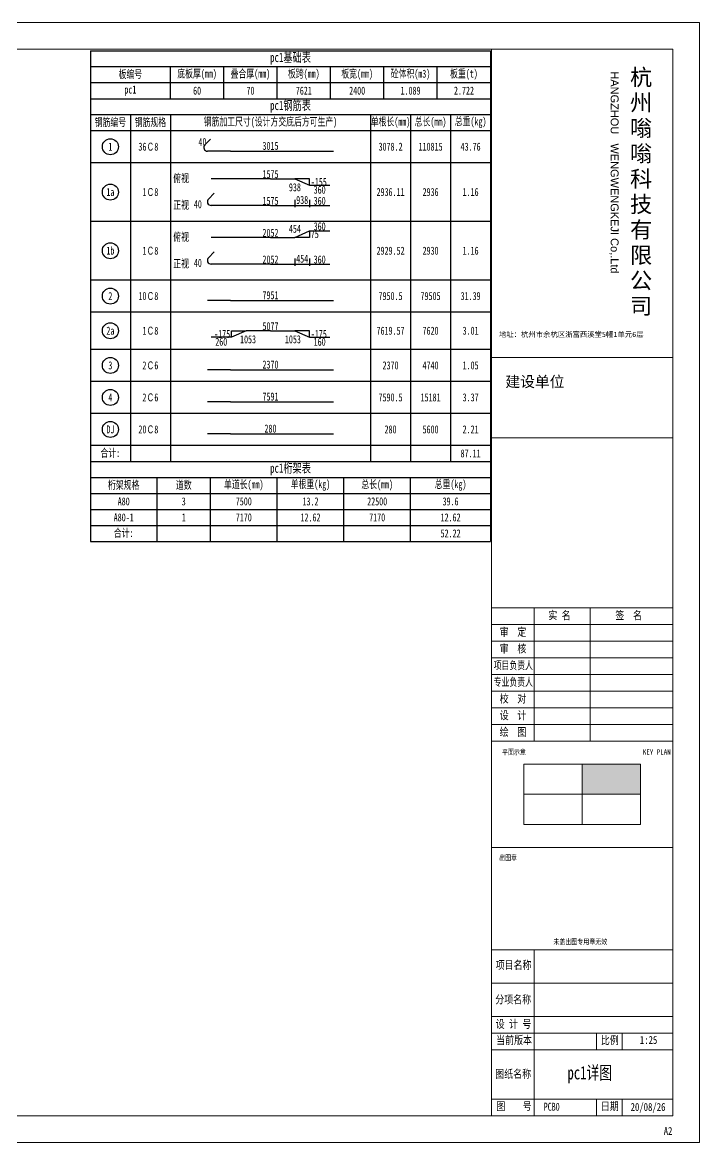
# Model space of a CAD drawing. Extents: x -524 to 129100, y -10500 to 1.
# Drawn here: x 8506 to 14850, y -10500 to 0 of the extents above; entities that cross this region are included whole.
import ezdxf

# ---------------------------------------------------------------- set-up
doc = ezdxf.new("R2010")
doc.units = 0
doc.header["$LTSCALE"] = 250
doc.layers.get('0').update_dxf_attribs({"linetype": 'CONTINUOUS'})
doc.layers.add('BeePC-MXB', color=140, linetype='CONTINUOUS')
for name, color, linetype, lineweight in [('G-ANNO-TTLB', 7, 'CONTINUOUS', 9), ('G-ANNO-TTLB-MEDM', 7, 'CONTINUOUS', 9), ('G-ANNO-TTLB-THIN', 7, 'CONTINUOUS', 9), ('G-IMPT', 7, 'CONTINUOUS', 9)]:
    doc.layers.add(name, color=color, linetype=linetype, lineweight=lineweight)
doc.styles.add('Arial', font='arial.ttf', dxfattribs={"height": 2.950599})
doc.styles.add('Arial_1', font='arial.ttf', dxfattribs={"height": 1.967066})
doc.styles.add('Arial_B', font='arialbd.ttf', dxfattribs={"height": 6.088537})
doc.styles.add('Arial_B_1', font='arialbd.ttf', dxfattribs={"height": 4.059025})
doc.styles.add('BeePC_Rein', font='', dxfattribs={"width": 0.7})
doc.styles.add('BeePC_Text', font='simfang.ttf', dxfattribs={"width": 0.7})
doc.styles.add('宋体_3', font='', dxfattribs={"width": 0.8, "height": 20})
doc.styles.add('宋体_4', font='', dxfattribs={"width": 0.8, "height": 30})
doc.styles.add('宋体_5', font='', dxfattribs={"width": 0.7, "height": 30})
doc.styles.add('宋体_6', font='', dxfattribs={"width": 0.8, "height": 2.943182})
doc.styles.get('BeePC_Rein').set_extended_font_data('WWSJQY')
doc.styles.get('宋体_3').set_extended_font_data('SimSun')
doc.styles.get('宋体_4').set_extended_font_data('SimSun')
doc.styles.get('宋体_5').set_extended_font_data('SimSun')
doc.styles.get('宋体_6').set_extended_font_data('SimSun')

# ---------------------------------------------------------------- blocks, each defined once
blk = doc.blocks.new('A2-嗡嗡 - 图框右下角_dwg-493217-DB1详图')
at = {"layer": 'G-IMPT', "lineweight": 18}
blk.add_hatch(color=256, dxfattribs=at).paths.add_polyline_path([(302357, 27293.1), (302357, 27179.7), (302138.8, 27179.7), (302138.8, 27293.1)], flags=0)
for p, q in [((301958.8, 27378.7), (301958.8, 27878.7)), ((302168.8, 27378.7), (302168.8, 27878.7)), ((301798.8, 27816.2), (302478.8, 27816.2)), ((301798.8, 27753.7), (302478.8, 27753.7)), ((301798.8, 27691.2), (302478.8, 27691.2)), ((301798.8, 27628.7), (302478.8, 27628.7)), ((301798.8, 27566.2), (302478.8, 27566.2)), ((301798.8, 27503.7), (302478.8, 27503.7)), ((301798.8, 27441.2), (302478.8, 27441.2)), ((302138.8, 27293.1), (302138.8, 27066.4)), ((301920.7, 27179.7), (302357, 27179.7)), ((301959.2, 26596.2), (301959.2, 25973.7)), ((302478.8, 26471.2), (301798.8, 26471.2)), ((301798.8, 26346.2), (302478.8, 26346.2)), ((301798.8, 26283.7), (302478.8, 26283.7)), ((302192.8, 26221.4), (302192.8, 26283.7)), ((302288.7, 26221.4), (302288.7, 26283.7)), ((301798.8, 26221.2), (302478.8, 26221.2)), ((302478.8, 26036.1), (301798.8, 26036.1)), ((302192.8, 25973.7), (302192.8, 26036.1)), ((302288.7, 25973.7), (302288.7, 26036.1)), ((301798.8, 25973.7), (302478.8, 25973.7))]:
    blk.add_line(p, q, dxfattribs=at)
at = {"layer": 'G-IMPT', "lineweight": 18, "flags": 128}
for points in [[(301798.8, 27878.7), (302478.8, 27878.7), (301798.8, 27878.7), (302478.8, 27878.7)], [(301798.8, 26980.7), (302478.8, 26980.7), (301798.8, 26980.7), (302478.8, 26980.7)], [(301798.8, 26596.2), (302478.8, 26596.2), (301798.8, 26596.2), (302478.8, 26596.2)]]:
    blk.add_lwpolyline(points, dxfattribs=at)
for points in [[(301798.8, 27878.7), (302478.8, 27878.7), (302478.8, 25973.7), (301798.8, 25973.7)], [(302478.8, 27378.7), (301798.8, 27378.7), (302478.8, 27378.7), (301798.8, 27378.7)], [(301920.7, 27293.1), (302357, 27293.1), (302357, 27066.4), (301920.7, 27066.4)]]:
    blk.add_lwpolyline(points, close=True, dxfattribs=at)
at = {"layer": 'G-IMPT', "lineweight": 18, "attachment_point": 2, "line_spacing_factor": 0.877076}
for s, insert, char_height, width, style in [('实 名', (302053.7, 27865.7), 30, 103.986, '宋体_4'), ('签  名', (302313, 27865.7), 30, 124.783, '宋体_4'), ('审  定', (301879.6, 27803.2), 30, 124.783, '宋体_4'), ('审  核', (301879.6, 27740.7), 30, 124.783, '宋体_4'), ('项目负责人', (301880.8, 27678.2), 30, 180.845, '宋体_5'), ('专业负责人', (301880.8, 27615.7), 30, 180.845, '宋体_5'), ('校  对', (301879.6, 27553.2), 30, 124.783, '宋体_4'), ('设  计', (301879.6, 27490.7), 30, 124.783, '宋体_4'), ('绘  图', (301879.6, 27428.2), 30, 124.783, '宋体_4'), ('平面示意', (301883, 27348.4), 20, 110.964, '宋体_3'), ('KEY PLAN', (302418.3, 27348.4), 20, 110.964, '宋体_3'), ('出图章', (301860.9, 26952), 20, 83.223, '宋体_3'), ('未盖出图专用章无效', (302131.6, 26636.9), 20, 249.67, '宋体_3'), ('项目名称', (301881.7, 26554.5), 30, 166.378, '宋体_4'), ('分项名称', (301880.3, 26425.2), 30, 166.378, '宋体_4'), ('设 计 号', (301881.5, 26333.4), 30, 166.378, '宋体_4'), ('当前版本', (301883.6, 26272.9), 30, 166.378, '宋体_4'), ('比例', (302242.2, 26272.5), 30, 83.189, '宋体_4'), ('1:25', (302387.7, 26273.5), 30, 83.189, '宋体_4'), ('图纸名称', (301880.3, 26146.1), 30, 166.378, '宋体_4'), ('图    号', (301883.6, 26025.3), 30, 166.378, '宋体_4'), ('日期', (302242.2, 26024.8), 30, 83.189, '宋体_4'), ('20/08/26', (302385.6, 26022.2), 30, 83.189, '宋体_4')]:
    blk.add_mtext(s, dxfattribs=dict(at, insert=insert, char_height=char_height, width=width, style=style))
blk = doc.blocks.new('A2-嗡嗡 - A2_嗡嗡-493291-DB1详图')
at = {"layer": 'G-ANNO-TTLB'}
for p, q in [((27.5, -513), (27.5, -113)), ((27.5, -113), (586.5, -113)), ((586.5, -228.7), (518.5, -228.7)), ((586.5, -258.7), (518.5, -258.7)), ((586.5, -513), (27.5, -513))]:
    blk.add_line(p, q, dxfattribs=at)
at = {"layer": 'G-ANNO-TTLB-MEDM'}
blk.add_line((518.5, -113), (518.5, -513), dxfattribs=at)
at = {"layer": 'G-ANNO-TTLB-THIN'}
for p, q in [((2.5, -103), (2.5, -523)), ((596.5, -103), (2.5, -103)), ((2.5, -523), (596.5, -523))]:
    blk.add_line(p, q, dxfattribs=at)
at = {"xscale": 0.09999999999999792, "yscale": 0.09999999999999792, "zscale": 0.09999999999999792}
blk.add_blockref('A2-嗡嗡 - 图框右下角_dwg-493217-DB1详图', (-29661.38, -3110.37), dxfattribs=at)
at = {"layer": 'G-ANNO-TTLB', "insert": (566.14, -121.36), "char_height": 2.9506, "width": 90.144, "attachment_point": 1, "rotation": 270, "line_spacing_factor": 0.938532, "style": 'Arial', "bg_fill": 3, "box_fill_scale": 1.25, "bg_fill_color": 0, "bg_fill_transparency": 0}
blk.add_mtext('HANGZHOU   WENGWENGKEJI Co,.Ltd', dxfattribs=at)
at = {"layer": 'G-ANNO-TTLB', "attachment_point": 1, "line_spacing_factor": 0.938532, "bg_fill": 3, "box_fill_scale": 1.25, "bg_fill_color": 0, "bg_fill_transparency": 0}
for s, insert, char_height, width, style in [('{\\fSimSun|b0|i0|c134|p2;地址：杭州市余杭区浙富西溪堂5幢1单元6层}', (521.34, -218.99), 1.9671, 73.704, 'Arial_1'), ('建设单位', (523.72, -235.65), 4.059, 26.688, 'Arial_B_1')]:
    blk.add_mtext(s, dxfattribs=dict(at, insert=insert, char_height=char_height, width=width, style=style))
at = {"layer": 'G-ANNO-TTLB', "insert": (586.29, -517.16), "char_height": 2.943, "width": 4.0847, "attachment_point": 3, "line_spacing_factor": 0.877076, "style": '宋体_6'}
blk.add_mtext('A2', dxfattribs=at)
at = {"layer": 'G-ANNO-TTLB'}
blk.add_line((586.5, -113), (586.5, -513), dxfattribs=at)
at = {"layer": 'G-ANNO-TTLB-THIN'}
blk.add_line((596.5, -523), (596.5, -103), dxfattribs=at)
at = {"layer": 'G-ANNO-TTLB', "insert": (570.43, -120.5), "char_height": 6.09, "width": 10.008, "attachment_point": 1, "line_spacing_factor": 0.938532, "style": 'Arial_B', "bg_fill": 3, "box_fill_scale": 1.25, "bg_fill_color": 0, "bg_fill_transparency": 0}
blk.add_mtext('杭\\P州\\P嗡\\P嗡\\P科\\P技\\P有\\P限\\P公\\P司', dxfattribs=at)

msp = doc.modelspace()

# ---------------------------------------------------------------- block references
at = {"xscale": 25, "yscale": 25, "zscale": 25}
msp.add_blockref('A2-嗡嗡 - A2_嗡嗡-493291-DB1详图', (-62.5, 2575), dxfattribs=at)

# ---------------------------------------------------------------- next in the draw order: linework, layer by layer
at = {"layer": 'BeePC-MXB', "color": 10}
for p, q in [((10215, -1147.9), (10268.2, -1095)), ((10454.6, -1207.7), (10239.6, -1207.7)), ((10454.6, -1207.7), (11204.6, -1207.7)), ((11204.6, -1207.7), (11419.6, -1207.7)), ((10463.9, -1465.2), (10273.4, -1465.2)), ((10601, -1465.2), (10463.9, -1465.2)), ((10829.6, -1465.2), (10601, -1465.2)), ((10829.6, -1465.2), (11058.2, -1465.2)), ((11195.4, -1465.2), (11058.2, -1465.2)), ((11058.2, -1465.2), (11195.4, -1526.2)), ((11195.4, -1526.2), (11195.4, -1465.2)), ((11195.4, -1526.2), (11385.9, -1526.2)), ((10248.7, -1655.4), (10302.8, -1601.7)), ((11058.2, -1661.9), (11058.2, -1730.5)), ((11195.4, -1661.9), (11195.4, -1730.5)), ((10463.9, -1715.2), (10273.4, -1715.2)), ((10601, -1715.2), (10463.9, -1715.2)), ((10829.6, -1715.2), (10601, -1715.2)), ((10829.6, -1715.2), (11058.2, -1715.2)), ((11058.2, -1715.2), (11195.4, -1715.2)), ((11195.4, -1715.2), (11385.9, -1715.2)), ((11058.2, -2015.2), (11195.4, -1954.3)), ((11195.4, -1954.3), (11195.4, -2015.2)), ((11195.4, -1954.3), (11385.9, -1954.3)), ((10463.9, -2015.2), (10273.4, -2015.2)), ((10601, -2015.2), (10463.9, -2015.2)), ((10829.6, -2015.2), (10601, -2015.2)), ((10829.6, -2015.2), (11058.2, -2015.2)), ((11195.4, -2015.2), (11058.2, -2015.2)), ((10248.7, -2205.4), (10302.8, -2151.7)), ((10463.9, -2265.2), (10273.4, -2265.2)), ((10601, -2265.2), (10463.9, -2265.2)), ((10829.6, -2265.2), (10601, -2265.2)), ((10829.6, -2265.2), (11058.2, -2265.2)), ((11058.2, -2211.9), (11058.2, -2280.5)), ((11058.2, -2265.2), (11195.4, -2265.2)), ((11195.4, -2211.9), (11195.4, -2280.5)), ((11195.4, -2265.2), (11385.9, -2265.2)), ((10454.6, -2607.7), (10239.6, -2607.7)), ((10454.6, -2607.7), (11204.6, -2607.7)), ((11204.6, -2607.7), (11419.6, -2607.7)), ((10463.9, -2951.2), (10463.9, -2890.2)), ((10463.9, -2890.2), (10601, -2890.2)), ((10601, -2890.2), (10463.9, -2951.2)), ((10829.6, -2890.2), (10601, -2890.2)), ((10829.6, -2890.2), (11058.2, -2890.2)), ((11195.4, -2890.2), (11058.2, -2890.2)), ((11058.2, -2890.2), (11195.4, -2951.2)), ((11195.4, -2951.2), (11195.4, -2890.2)), ((10463.9, -2951.2), (10273.4, -2951.2)), ((11195.4, -2951.2), (11385.9, -2951.2)), ((10454.6, -3257.7), (10239.6, -3257.7)), ((10454.6, -3257.7), (11204.6, -3257.7)), ((11204.6, -3257.7), (11419.6, -3257.7)), ((10454.6, -3557.7), (10239.6, -3557.7)), ((10454.6, -3557.7), (11204.6, -3557.7)), ((11204.6, -3557.7), (11419.6, -3557.7)), ((10454.6, -3857.7), (10239.6, -3857.7)), ((10454.6, -3857.7), (11204.6, -3857.7)), ((11204.6, -3857.7), (11419.6, -3857.7))]:
    msp.add_line(p, q, dxfattribs=at)
at = {"layer": 'BeePC-MXB'}
for points in [[(9142.1, -265.2), (12892.1, -265.2)], [(9142.1, -265.2), (9142.1, -865.2), (9142.1, -2715.2), (9142.1, -4865.2)], [(12892.1, -265.2), (12892.1, -865.2), (12892.1, -2715.2), (12892.1, -4865.2)], [(12892.1, -415.2), (9142.1, -415.2)], [(9892.1, -715.2), (9892.1, -415.2)], [(10392.1, -715.2), (10392.1, -415.2)], [(10892.1, -715.2), (10892.1, -415.2)], [(11392.1, -715.2), (11392.1, -415.2)], [(11892.1, -715.2), (11892.1, -415.2)], [(12392.1, -715.2), (12392.1, -415.2)], [(12892.1, -565.2), (9142.1, -565.2)], [(9142.1, -715.2), (12892.1, -715.2)], [(12892.1, -865.2), (9517.1, -865.2), (9142.1, -865.2)], [(9517.1, -865.2), (9517.1, -2715.2), (9517.1, -4115.2)], [(9892.1, -865.2), (9892.1, -2715.2), (9892.1, -4115.2)], [(11767.1, -865.2), (11767.1, -2715.2), (11767.1, -4115.2)], [(12142.1, -865.2), (12142.1, -2715.2), (12142.1, -4115.2)], [(12517.1, -865.2), (12517.1, -2715.2), (12517.1, -4115.2)], [(12892.1, -1015.2), (9517.1, -1015.2), (9142.1, -1015.2)], [(12892.1, -1315.2), (9517.1, -1315.2), (9142.1, -1315.2)], [(12892.1, -1865.2), (9517.1, -1865.2), (9142.1, -1865.2)], [(12892.1, -2415.2), (9517.1, -2415.2), (9142.1, -2415.2)], [(12892.1, -2715.2), (9517.1, -2715.2), (9142.1, -2715.2)], [(12892.1, -3065.2), (9517.1, -3065.2), (9142.1, -3065.2)], [(12892.1, -3365.2), (9517.1, -3365.2), (9142.1, -3365.2)], [(12892.1, -3665.2), (9517.1, -3665.2), (9142.1, -3665.2)], [(12892.1, -3965.2), (9517.1, -3965.2), (9142.1, -3965.2)], [(9142.1, -4115.2), (12892.1, -4115.2)], [(9142.1, -4265.2), (10267.1, -4265.2), (11517.1, -4265.2), (12892.1, -4265.2)], [(9767.1, -4865.2), (9767.1, -4265.2)], [(10267.1, -4865.2), (10267.1, -4265.2)], [(10892.1, -4865.2), (10892.1, -4265.2)], [(11517.1, -4865.2), (11517.1, -4265.2)], [(12142.1, -4865.2), (12142.1, -4265.2)], [(9142.1, -4415.2), (10267.1, -4415.2), (11517.1, -4415.2), (12892.1, -4415.2)], [(9142.1, -4565.2), (10267.1, -4565.2), (11517.1, -4565.2), (12892.1, -4565.2)], [(9142.1, -4715.2), (10267.1, -4715.2), (11517.1, -4715.2), (12892.1, -4715.2)], [(9142.1, -4865.2), (10267.1, -4865.2), (11517.1, -4865.2), (12892.1, -4865.2)]]:
    msp.add_lwpolyline(points, dxfattribs=at)
for centre in [(9329.6, -1165.2), (9329.6, -1590.2), (9329.6, -2140.2), (9329.6, -2565.2), (9329.6, -2890.2), (9329.6, -3215.2), (9329.6, -3515.2), (9329.6, -3815.2)]:
    msp.add_circle(centre, 75, dxfattribs=at)
at = {"layer": 'BeePC-MXB', "color": 10}
for centre in [(10239.6, -1172.7), (10273.4, -1680.2), (10273.4, -2230.2)]:
    msp.add_arc(centre, 35, 134.78201, 270.00002, dxfattribs=at)

# ---------------------------------------------------------------- next in the draw order: texts
at = {"attachment_point": 7, "style": 'BeePC_Text'}
for s, insert, char_height in [('pc1详图', (13612.4, -9943.4), 125), ('PCB0', (13389.3, -10202.4), 75)]:
    msp.add_mtext(s, dxfattribs=dict(at, insert=insert, char_height=char_height))
at = {"layer": 'BeePC-MXB'}
for s, insert, char_height, attachment_point, style in [('pc1基础表', (11017.1, -340.2), 87.5, 5, 'BeePC_Text'), ('板编号', (9517.1, -490.2), 75, 5, 'BeePC_Text'), ('底板厚(mm)', (10142.1, -490.2), 75, 5, 'BeePC_Text'), ('叠合厚(mm)', (10642.1, -490.2), 75, 5, 'BeePC_Text'), ('板跨(mm)', (11142.1, -490.2), 75, 5, 'BeePC_Text'), ('板宽(mm)', (11642.1, -490.2), 75, 5, 'BeePC_Text'), ('砼体积(m3)', (12142.1, -490.2), 75, 5, 'BeePC_Text'), ('板重(t)', (12642.1, -490.2), 75, 5, 'BeePC_Text'), ('pc1', (9517.1, -640.2), 75, 5, 'BeePC_Text'), ('60', (10142.1, -640.2), 75, 5, 'BeePC_Text'), ('70', (10642.1, -640.2), 75, 5, 'BeePC_Text'), ('7621', (11142.1, -640.2), 75, 5, 'BeePC_Text'), ('2400', (11642.1, -640.2), 75, 5, 'BeePC_Text'), ('1.089', (12142.1, -640.2), 75, 5, 'BeePC_Text'), ('2.722', (12642.1, -640.2), 75, 5, 'BeePC_Text'), ('pc1钢筋表', (11017.1, -790.2), 87.5, 5, 'BeePC_Text'), ('钢筋编号', (9329.6, -940.2), 75, 5, 'BeePC_Text'), ('钢筋规格', (9704.6, -940.2), 75, 5, 'BeePC_Text'), ('钢筋加工尺寸(设计方交底后方可生产)', (10829.6, -940.2), 75, 5, 'BeePC_Text'), ('单根长(mm)', (11954.6, -940.2), 75, 5, 'BeePC_Text'), ('总长(mm)', (12329.6, -940.2), 75, 5, 'BeePC_Text'), ('总重(kg)', (12704.6, -940.2), 75, 5, 'BeePC_Text'), ('1', (9329.6, -1165.2), 75, 5, 'BeePC_Text'), ('36', (9667.6, -1165.2), 75, 6, 'BeePC_Text'), ('C', (9704.6, -1165.2), 75, 5, 'BeePC_Rein'), ('8', (9741.6, -1165.2), 75, 4, 'BeePC_Text'), ('3078.2', (11954.6, -1165.2), 75, 5, 'BeePC_Text'), ('110815', (12329.6, -1165.2), 75, 5, 'BeePC_Text'), ('43.76', (12704.6, -1165.2), 75, 5, 'BeePC_Text'), ('1a', (9329.6, -1590.2), 75, 5, 'BeePC_Text'), ('1', (9667.6, -1590.2), 75, 6, 'BeePC_Text'), ('C', (9704.6, -1590.2), 75, 5, 'BeePC_Rein'), ('8', (9741.6, -1590.2), 75, 4, 'BeePC_Text'), ('2936.11', (11954.6, -1590.2), 75, 5, 'BeePC_Text'), ('2936', (12329.6, -1590.2), 75, 5, 'BeePC_Text'), ('1.16', (12704.6, -1590.2), 75, 5, 'BeePC_Text'), ('1b', (9329.6, -2140.2), 75, 5, 'BeePC_Text'), ('1', (9667.6, -2140.2), 75, 6, 'BeePC_Text'), ('C', (9704.6, -2140.2), 75, 5, 'BeePC_Rein'), ('8', (9741.6, -2140.2), 75, 4, 'BeePC_Text'), ('2929.52', (11954.6, -2140.2), 75, 5, 'BeePC_Text'), ('2930', (12329.6, -2140.2), 75, 5, 'BeePC_Text'), ('1.16', (12704.6, -2140.2), 75, 5, 'BeePC_Text'), ('2', (9329.6, -2565.2), 75, 5, 'BeePC_Text'), ('10', (9667.6, -2565.2), 75, 6, 'BeePC_Text'), ('C', (9704.6, -2565.2), 75, 5, 'BeePC_Rein'), ('8', (9741.6, -2565.2), 75, 4, 'BeePC_Text'), ('7950.5', (11954.6, -2565.2), 75, 5, 'BeePC_Text'), ('79505', (12329.6, -2565.2), 75, 5, 'BeePC_Text'), ('31.39', (12704.6, -2565.2), 75, 5, 'BeePC_Text'), ('2a', (9329.6, -2890.2), 75, 5, 'BeePC_Text'), ('1', (9667.6, -2890.2), 75, 6, 'BeePC_Text'), ('C', (9704.6, -2890.2), 75, 5, 'BeePC_Rein'), ('8', (9741.6, -2890.2), 75, 4, 'BeePC_Text'), ('7619.57', (11954.6, -2890.2), 75, 5, 'BeePC_Text'), ('7620', (12329.6, -2890.2), 75, 5, 'BeePC_Text'), ('3.01', (12704.6, -2890.2), 75, 5, 'BeePC_Text'), ('3', (9329.6, -3215.2), 75, 5, 'BeePC_Text'), ('2', (9667.6, -3215.2), 75, 6, 'BeePC_Text'), ('C', (9704.6, -3215.2), 75, 5, 'BeePC_Rein'), ('6', (9741.6, -3215.2), 75, 4, 'BeePC_Text'), ('2370', (11954.6, -3215.2), 75, 5, 'BeePC_Text'), ('4740', (12329.6, -3215.2), 75, 5, 'BeePC_Text'), ('1.05', (12704.6, -3215.2), 75, 5, 'BeePC_Text'), ('4', (9329.6, -3515.2), 75, 5, 'BeePC_Text'), ('2', (9667.6, -3515.2), 75, 6, 'BeePC_Text'), ('C', (9704.6, -3515.2), 75, 5, 'BeePC_Rein'), ('6', (9741.6, -3515.2), 75, 4, 'BeePC_Text'), ('7590.5', (11954.6, -3515.2), 75, 5, 'BeePC_Text'), ('15181', (12329.6, -3515.2), 75, 5, 'BeePC_Text'), ('3.37', (12704.6, -3515.2), 75, 5, 'BeePC_Text'), ('DJ', (9329.6, -3815.2), 75, 5, 'BeePC_Text'), ('20', (9667.6, -3815.2), 75, 6, 'BeePC_Text'), ('C', (9704.6, -3815.2), 75, 5, 'BeePC_Rein'), ('8', (9741.6, -3815.2), 75, 4, 'BeePC_Text'), ('280', (11954.6, -3815.2), 75, 5, 'BeePC_Text'), ('5600', (12329.6, -3815.2), 75, 5, 'BeePC_Text'), ('2.21', (12704.6, -3815.2), 75, 5, 'BeePC_Text'), ('合计:', (9329.6, -4040.2), 75, 5, 'BeePC_Text'), ('87.11', (12704.6, -4040.2), 75, 5, 'BeePC_Text'), ('pc1桁架表', (11017.1, -4190.2), 87.5, 5, 'BeePC_Text'), ('桁架规格', (9454.6, -4340.2), 75, 5, 'BeePC_Text'), ('道数', (10017.1, -4340.2), 75, 5, 'BeePC_Text'), ('单道长(mm)', (10579.6, -4340.2), 75, 5, 'BeePC_Text'), ('单根重(kg)', (11204.6, -4340.2), 75, 5, 'BeePC_Text'), ('总长(mm)', (11829.6, -4340.2), 75, 5, 'BeePC_Text'), ('总重(kg)', (12517.1, -4340.2), 75, 5, 'BeePC_Text'), ('A80', (9454.6, -4490.2), 75, 5, 'BeePC_Text'), ('3', (10017.1, -4490.2), 75, 5, 'BeePC_Text'), ('7500', (10579.6, -4490.2), 75, 5, 'BeePC_Text'), ('13.2', (11204.6, -4490.2), 75, 5, 'BeePC_Text'), ('22500', (11829.6, -4490.2), 75, 5, 'BeePC_Text'), ('39.6', (12517.1, -4490.2), 75, 5, 'BeePC_Text'), ('A80-1', (9454.6, -4640.2), 75, 5, 'BeePC_Text'), ('1', (10017.1, -4640.2), 75, 5, 'BeePC_Text'), ('7170', (10579.6, -4640.2), 75, 5, 'BeePC_Text'), ('12.62', (11204.6, -4640.2), 75, 5, 'BeePC_Text'), ('7170', (11829.6, -4640.2), 75, 5, 'BeePC_Text'), ('12.62', (12517.1, -4640.2), 75, 5, 'BeePC_Text'), ('合计:', (9454.6, -4790.2), 75, 5, 'BeePC_Text'), ('52.22', (12517.1, -4790.2), 75, 5, 'BeePC_Text')]:
    msp.add_mtext(s, dxfattribs=dict(at, insert=insert, char_height=char_height, attachment_point=attachment_point, style=style))
at = {"layer": 'BeePC-MXB', "color": 10, "char_height": 75, "style": 'BeePC_Text'}
for s, insert, attachment_point in [('40', (10229.6, -1121.5), 6), ('3015', (10829.6, -1195.7), 8), ('俯视', (9992.6, -1465.2), 5), ('1575', (10829.6, -1422.5), 5), ('1575', (10829.6, -1422.5), 5), ('-155', (11207.4, -1495.7), 4), ('938', (11114.8, -1507.7), 3), ('360', (11290.6, -1568.8), 5), ('正视', (9992.6, -1715.2), 5), ('40', (10187, -1704.7), 6), ('1575', (10829.6, -1672.5), 5), ('1575', (10829.6, -1672.5), 5), ('938', (11126.8, -1703.2), 8), ('360', (11290.6, -1672.5), 5), ('360', (11290.6, -1911.6), 5), ('俯视', (9992.6, -2015.2), 5), ('2052', (10829.6, -1972.5), 5), ('2052', (10829.6, -1972.5), 5), ('454', (11114.8, -1972.7), 9), ('75', (11207.4, -1984.7), 4), ('2052', (10829.6, -2222.5), 5), ('2052', (10829.6, -2222.5), 5), ('454', (11126.8, -2253.2), 8), ('360', (11290.6, -2222.5), 5), ('正视', (9992.6, -2265.2), 5), ('40', (10187, -2254.7), 6), ('7951', (10829.6, -2595.7), 8), ('5077', (10829.6, -2847.5), 5), ('5077', (10829.6, -2847.5), 5), ('-175', (10451.9, -2920.7), 6), ('1053', (10544.4, -2932.7), 1), ('1053', (11114.8, -2932.7), 3), ('-175', (11207.4, -2920.7), 4), ('260', (10368.6, -2993.8), 5), ('160', (11290.6, -2993.8), 5), ('2370', (10829.6, -3245.7), 8), ('7591', (10829.6, -3545.7), 8), ('280', (10829.6, -3845.7), 8)]:
    msp.add_mtext(s, dxfattribs=dict(at, insert=insert, attachment_point=attachment_point))

doc.saveas('drawing.dxf')
